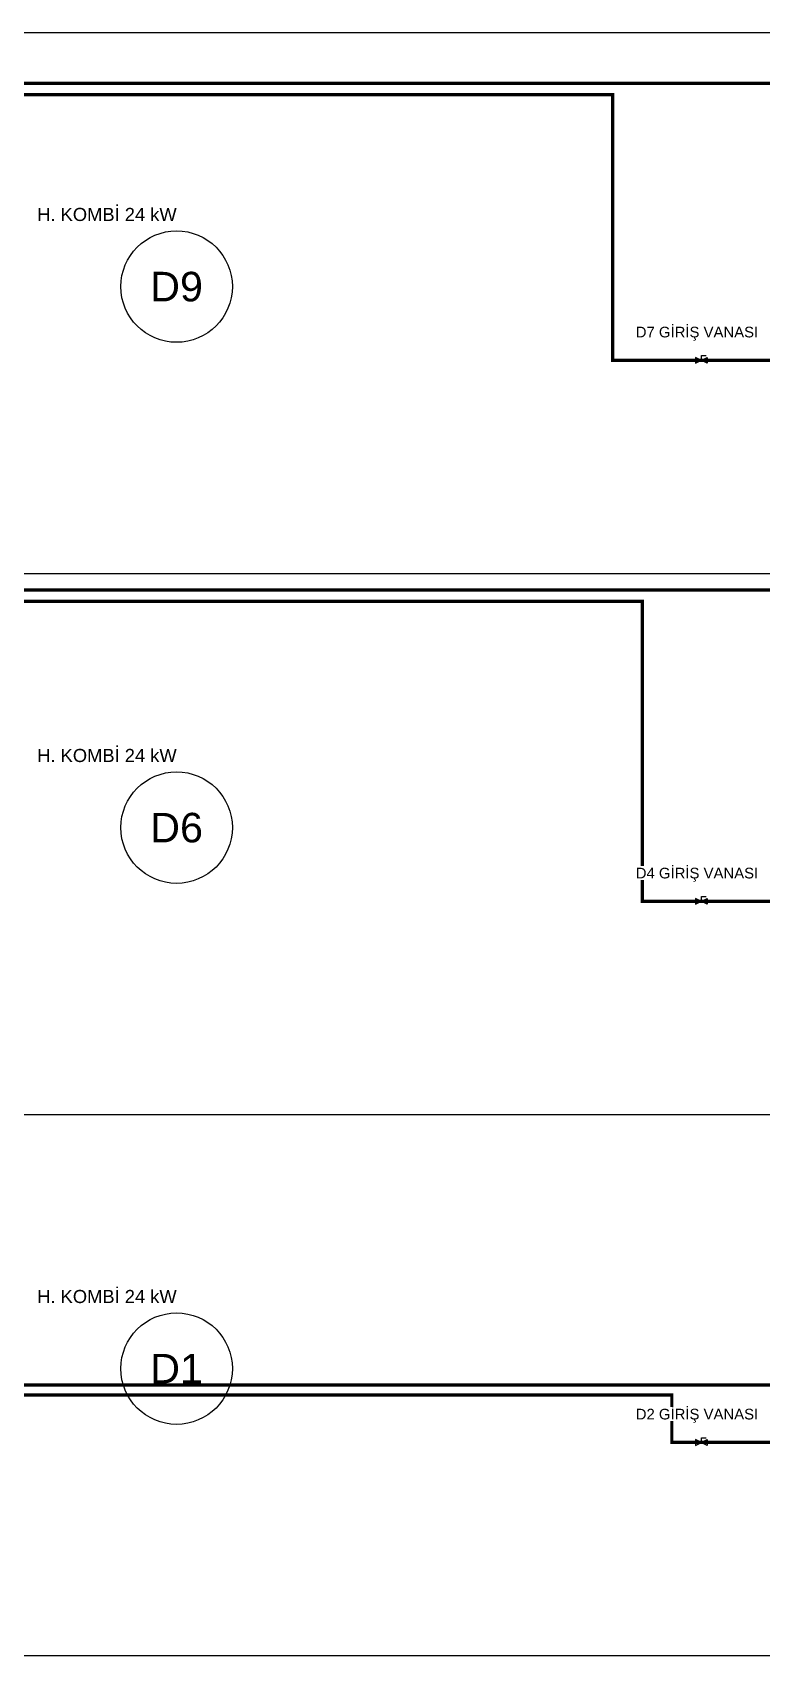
# Model space of a CAD drawing. Header units: centimetres. Extents: x -13133 to 30552, y -2 to 4552.
# Drawn here: x 17692 to 18137, y 670 to 1660 of the extents above; entities that cross this region are included whole.
import ezdxf
from ezdxf.enums import TextEntityAlignment as Align

# ---------------------------------------------------------------- set-up
doc = ezdxf.new("R2010")
doc.units = ezdxf.units.CM
for name, color, linetype in [('MTY-VANA', 1, 'CONTINUOUS'), ('ROTAS-CIHAZ', 135, 'CONTINUOUS'), ('ROTAS-PISSU-KOLONNO', 211, 'CONTINUOUS'), ('ROTAS-SEMA', 8, 'CONTINUOUS'), ('ROTAS-SOGUKSU-BORU', 5, 'CONTINUOUS'), ('ROTAS-VANA', 1, 'CONTINUOUS')]:
    doc.layers.add(name, color=color, linetype=linetype)
doc.styles.add('MTYCAPLT', font='arial.ttf', dxfattribs={"width": 0.65, "height": 1})
doc.styles.add('ROTAS', font='arial.ttf')

# ---------------------------------------------------------------- blocks, each defined once
blk = doc.blocks.new('MTY-KURESEL VANA')
at = {"layer": 'MTY-VANA'}
for p, q in [((0, 0), (0, 8)), ((0, 8), (8, 8))]:
    blk.add_line(p, q, dxfattribs=at)
blk.add_lwpolyline([(-10, 5), (-10, -5), (10, 5), (10, -5), (-10, 5)], dxfattribs=at)
at = {"layer": 'MTY-VANA', "style": 'MTYCAPLT', "width": 0.65}
blk.add_attdef('CAP', text='', height=10, dxfattribs=at).set_placement((-1.1, 0), align=Align.CENTER)

msp = doc.modelspace()

# ---------------------------------------------------------------- linework, layer by layer
at = {"layer": 'ROTAS-PISSU-KOLONNO'}
for centre in [(17780, 1505), (17780, 1175), (17780, 845)]:
    msp.add_circle(centre, 34, dxfattribs=at)
at = {"layer": 'ROTAS-SEMA'}
for points in [[(15140, 1660), (22960, 1660)], [(15140, 1330), (22960, 1330)], [(15140, 1000), (22960, 1000)], [(15140, 670), (22960, 670)]]:
    msp.add_lwpolyline(points, dxfattribs=at)
at = {"layer": 'ROTAS-SOGUKSU-BORU', "const_width": 2}
for points in [[(15400, 775), (15400, 1629), (20572, 1629), (20572, 1460), (20640, 1460)], [(15360, 775), (15360, 1622), (18046, 1622), (18046, 1460), (18120, 1460)], [(18120, 1460), (20190, 1460)], [(15520, 775), (15520, 1320), (20590, 1320), (20590, 1130), (20640, 1130)], [(15480, 775), (15480, 1313), (18064, 1313), (18064, 1130), (18120, 1130)], [(18120, 1130), (20190, 1130)], [(15640.05, 835), (20608, 835), (20608, 800), (20640, 800)], [(15600, 775), (15600, 829), (18082, 829), (18082, 800), (18120, 800)], [(18120, 800), (20190, 800)]]:
    msp.add_lwpolyline(points, dxfattribs=at)

# ---------------------------------------------------------------- block references
at = {"layer": 'ROTAS-VANA', "xscale": 0.36, "yscale": 0.36}
for p in [(18100, 1460), (18100, 1130), (18100, 800)]:
    msp.add_blockref('MTY-KURESEL VANA', p, dxfattribs=at)

# ---------------------------------------------------------------- texts
at = {"layer": 'ROTAS-CIHAZ', "style": 'ROTAS'}
for p in [(17695, 1545), (17695, 1215), (17695, 885)]:
    msp.add_text('H. KOMBİ 24 kW', height=8, dxfattribs=at).set_placement(p)
at = {"layer": 'ROTAS-PISSU-KOLONNO', "style": 'ROTAS'}
for s, p in [('D9', (17780, 1505)), ('D6', (17780, 1175)), ('D1', (17780, 845))]:
    msp.add_text(s, height=18, dxfattribs=at).set_placement(p, align=Align.MIDDLE_CENTER)
at = {"layer": 'ROTAS-VANA', "style": 'ROTAS'}
msp.add_text('D7 GİRİŞ VANASI', height=6.5, dxfattribs=at).set_placement((18060, 1474))

# ---------------------------------------------------------------- next in the draw order: wipeouts: each hides what was drawn before it
for points in [[(18121.45, 1143), (18059, 1143), (18059, 1151.5), (18121.45, 1151.5)], [(18121.45, 813), (18059, 813), (18059, 821.5), (18121.45, 821.5)]]:
    msp.add_wipeout(points)

# ---------------------------------------------------------------- next in the draw order: texts
for s, p in [('D4 GİRİŞ VANASI', (18060, 1144)), ('D2 GİRİŞ VANASI', (18060, 814))]:
    msp.add_text(s, height=6.5, dxfattribs=at).set_placement(p)

doc.saveas('drawing.dxf')
